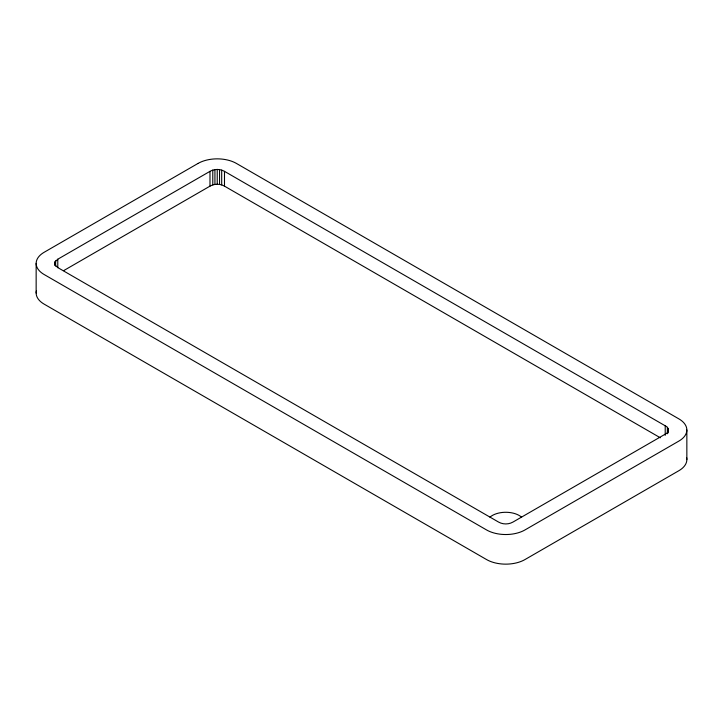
<?xml version="1.0" encoding="UTF-8"?>
<svg xmlns="http://www.w3.org/2000/svg" width="723" height="723" viewBox="0 0 723 723"><rect width="100%" height="100%" fill="white"/><g stroke="black" fill="none" stroke-linecap="round" stroke-linejoin="round"><path stroke-width="1.08" d="M54.749 262.069L54.749 264.735L57.786 267.591L498.509 522.042C502.937 524.573 508.594 524.573 513.014 522.042L665.214 434.171C669.399 432.716 669.399 427.257 665.214 425.793L224.492 171.342C220.063 168.811 214.406 168.811 209.986 171.342L57.786 259.214L54.749 262.069L54.749 265.242M63.633 270.646L209.986 186.145C214.406 183.615 220.063 183.615 224.492 186.145L660.334 437.786M686.85 429.986L686.85 459.602M668.251 428.649L668.251 432.878M667.365 427.41L667.365 433.755M665.214 425.793L665.214 435.318M224.492 171.342L224.492 186.145M221.69 170.104L221.69 184.907M219.539 169.589L219.539 184.401M217.234 169.417L217.234 184.22M214.93 169.589L214.93 184.401M212.779 170.104L212.779 184.907M209.986 171.342L209.986 186.145M57.786 259.214L57.786 267.673M55.635 260.831L55.635 266.118M36.15 263.398L36.15 293.014M686.615 457.551A27.203 15.707 0 0 1 678.879 470.7L524.997 559.548A27.203 15.707 0 0 1 486.534 559.548L44.121 304.121A27.203 15.707 0 0 1 36.385 290.971M489.932 517.162A19.042 10.99 0 0 1 521.599 517.162M198.003 163.452L44.121 252.3A27.203 15.707 0 0 0 44.121 274.505L486.534 529.932A27.203 15.707 0 0 0 524.997 529.932L678.879 441.084A27.203 15.707 0 0 0 678.879 418.879L236.466 163.452A27.203 15.707 0 0 0 198.003 163.452"/></g></svg>
